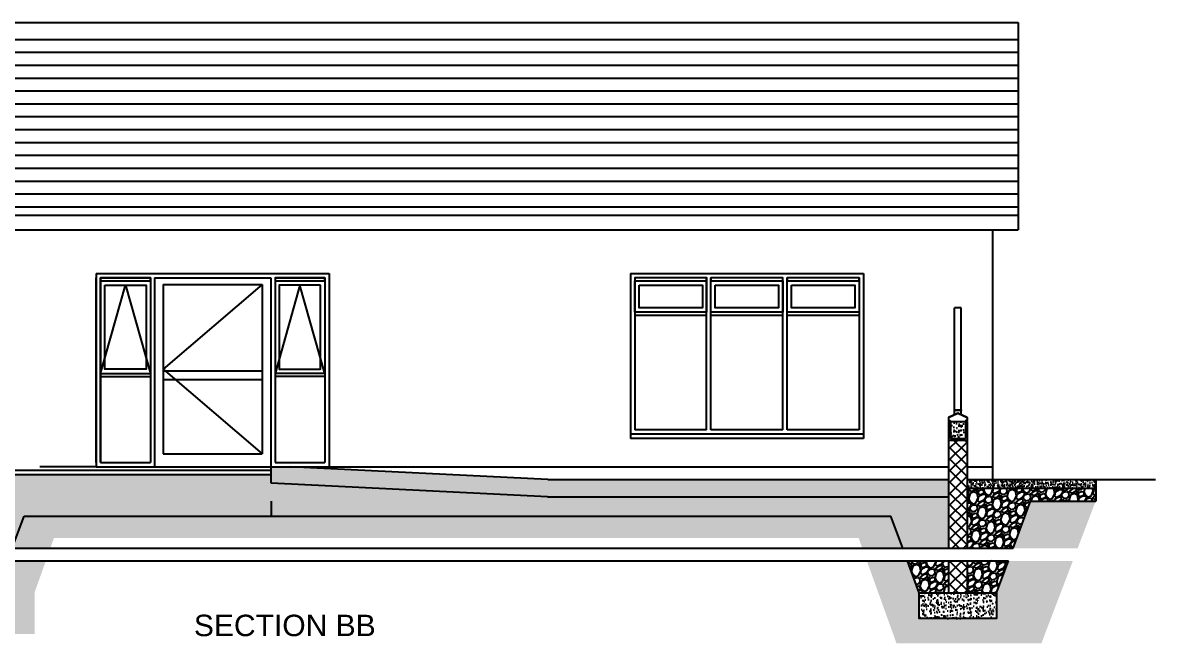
# Model space of a CAD drawing. Header units: inches. Extents: x -48459 to 205009, y 10398 to 54474.
# Drawn here: x -20006 to -6831, y 45918 to 53145 of the extents above; entities that cross this region are included whole.
import ezdxf

# ---------------------------------------------------------------- set-up
doc = ezdxf.new("R2010")
doc.units = ezdxf.units.IN
doc.header["$MEASUREMENT"] = 0
for name, color, linetype in [('AR-backround', 9, 'Continuous'), ('AR-BRICK', 253, 'Continuous'), ('AR-ELEV-4', 8, 'Continuous'), ('AR-FILL', 8, 'Continuous'), ('AR-FOOTPATH', 2, 'Continuous'), ('AR-FOUNDATION', 6, 'Continuous'), ('AR-Hat', 8, 'Continuous'), ('AR-HATCH', 8, 'Continuous'), ('AR-NEW-WALL', 2, 'Continuous'), ('AR-RAILING', 8, 'Continuous'), ('AR-RAINWATER', 8, 'Continuous'), ('AR-ROOF-LINE', 8, 'Continuous'), ('AR-WIND-FRAM', 4, 'Continuous')]:
    doc.layers.add(name, color=color, linetype=linetype)
doc.layers.add('AR-GRAVEL', color=252, linetype='Continuous', true_color=0x696969)
doc.styles.add('MS_1.100_5.0mm', font='arial.ttf', dxfattribs={"height": 500})
pattern_1 = [(258.012788, (24.708, 245.205), (-485.640646, -2358.845727), [26.9072, -2663.8176]), (214.96974, (19.119, 218.885), (1978.4609691, 1373.2050808), [46.1736, -4571.18495]), (162.510447, (-18.718, 192.42), (2832.0508076, -905.2558883), [32.5576, -3223.2065]), (297.27369, (-61.268, 110.119), (-1826.7949192, 3564.1016151), [42.0476, -4162.7116]), (322.833654, (-42, 72.746), (-2066.0254038, 1578.460969), [41.231, -4081.8746]), (27.27369, (-9.144, 47.837), (-3564.1016151, -1826.7949192), [42.0476, -4162.7116]), (67.69424, (28.2295, 67.105), (-1251.6660498, -3032.0508076), [55.6058, -5504.9697]), (102.255328, (49.3346, 118.55), (-987.5644347, 4510.5117767), [52.4976, -5197.2643]), (151.429566, (38.191, 169.851), (-2685.640646, 1451.6660498), [42.19, -4176.8146]), (205.23636, (1.138, 190.028), (2005.2558883, 926.794919), [48.1664, -2360.1525]), (252.397438, (-42.431, 169.492), (-978.4609691, -3105.2558883), [62.2896, -6166.675]), (168.814075, (111.205, 207.387), (-1812.435565, 339.2304845), [21.2602, -2104.76896]), (201.469234, (90.349, 211.512), (2451.6660498, 953.5898385), [40.4474, -4004.3023]), (255, (52.71, 196.71), (100, -173.2051), [28.2842, -254.5585]), (233.19859, (28.583, 210.492), (666.025404, 846.410162), [15.2316, -1507.923]), (321.80141, (19.46, 198.296), (-473.20508, 419.615242), [21.5406, -1055.49236]), (60.96376, (36.387, 184.976), (319.615242, 646.410162), [34.9858, -1131.2046]), (191.56505, (53.37, 215.564), (446.41016, 26.79492), [25.2982, -607.1573]), (46.38954, (-81, 140.296), (1432.0508076, 1519.6152423), [35.44, -3508.569]), (100.346176, (-56.555, 165.956), (407.179677, -2305.2558883), [29.7322, -2943.48155]), (323.19859, (33.368, 250.205), (-846.410162, 666.025404), [30.463, -1492.6916]), (13.61046, (57.76, 231.956), (-2032.0508076, -480.3847577), [35.44, -3508.569]), (9.443955, (-19, 32.91), (-1066.025404, -153.589838), [34.176, -1674.62475]), (324.77514, (14.713, 38.517), (-1966.0254038, 1405.2558883), [28.6356, -2834.9286]), (96.80141, (135.1, 78), (-153.589838, 1066.025404), [30.463, -1492.6916]), (47.354025, (131.492, 108.249), (-1851.6660498, -1992.820323), [33.5262, -3319.0847]), (99.443955, (50.23, 29), (153.589838, -1066.025404), [17.088, -1691.71275]), (131.30993, (124.708, 72), (-573.20508, 592.820323), [10.198, -1009.6059]), (195.96376, (117.976, 79.66), (619.615242, 126.79492), [41.231, -783.3901]), (216.009006, (78.335, 68.32), (1632.0508076, 1173.2050808), [38.21, -3782.7846]), (333.69007, (45.387, 169.387), (-373.20508, 246.41016), [28.8444, -692.26586]), (23.157227, (71.2436, 156.6025), (3144.4863729, 1353.5898385), [50.3588, -4985.5125]), (90.945396, (117.545, 176.406), (7.179677, -1612.435565), [20.5912, -2038.5348]), (120, (117.2, 197), (-273.2051, 73.2051), [12, -188]), (150.256437, (71.87, 71.517), (1392.820323, -812.4355653), [27.7848, -2750.704]), (78.012788, (47.746, 85.301), (485.640646, 2358.845727), [53.8144, -2636.9104]), (30, (58.92, 137.94), (73.2051, 273.2051), [52, -148]), (355.304846, (103.956, 163.942), (2432.0508076, -212.4355653), [31.6228, -3130.65486]), (284.054604, (135.473, 161.354), (226.794919, -792.820323), [29.1204, -1426.9016]), (237.645975, (142.545, 133.105), (-2290.8965344, -3632.0508076), [47.413, -4693.89484]), (205.426079, (117.172, 93.0526), (-2351.6660498, -1126.7949192), [50.1598, -4965.8147])]

msp = doc.modelspace()

# ---------------------------------------------------------------- hatches: boundary and pattern name
at = {"layer": 'AR-BRICK', "transparency": 33554687}
h = msp.add_hatch(dxfattribs=at)
h.set_pattern_fill('ANSI31', color=254, scale=1200, angle=135)
h.paths.add_polyline_path([(-8424.8, 53009.3), (-23765.7, 53009.3), (-23423.8, 52841.8), (-23433.3, 52822.4), (-23146.9, 52681.1), (-23154.9, 52665), (-23465.5, 52818.2), (-23472.3, 52817.4), (-23491.4, 52785.1), (-22703.4, 52330.1), (-22684.4, 52363), (-22641.1, 52338), (-22660.1, 52305.1), (-22426.3, 52170.1), (-22413.3, 52192.6), (-22428.7, 52199.9), (-22415.9, 52227), (-22036.2, 52047.4), (-22046.2, 52026.3), (-21758.1, 51888.9), (-21770.5, 51862.7), (-21484.1, 51722), (-21493.6, 51702.7), (-21207.2, 51561.5), (-20930, 51401.6), (-20938.7, 51384.1), (-20650.2, 51247.4), (-20661.2, 51224), (-20359.2, 51086.1), (-20371, 51060.3), (-20125.8, 50944.1), (-20144.4, 50904.9), (-8424.8, 50904.9)])
h.paths.add_polyline_path([(-22593.5, 52359.2), (-22601.6, 52343.1), (-22961.2, 52522.8), (-22966.5, 52512.1), (-22982.6, 52520.1), (-22968.1, 52549.2), (-23238.3, 52682.8), (-23243.6, 52672), (-23259.7, 52680), (-23246.4, 52706.9), (-22869.9, 52520.8), (-22879.2, 52502)], flags=16)
at = {"layer": 'AR-Hat', "transparency": 33554559}
h = msp.add_hatch(dxfattribs=at)
h.set_pattern_fill('AR-CONC', color=254, scale=15)
h.set_pattern_definition([(50, (0, 0), (107.58903, -9.41282), [11.25, -123.75]), (355, (0, 0), (-20.8127, 112.82882), [9, -99]), (100.45144, (8.97, -0.78), (86.77633, 103.416), [9.56103, -105.17132]), (46.1842, (0, 30), (160.0862, -24.8279), [16.875, -185.625]), (96.63564, (13.34, 27.93), (140.1993, 146.1178), [14.34155, -157.75706]), (351.18416, (0, 30), (140.1993, 146.1178), [13.5, -148.5]), (21, (15, 22.5), (89.53606, -60.39283), [11.25, -123.75]), (326, (15, 22.5), (36.4973, 108.7725), [9, -99]), (71.45144, (22.46, 17.47), (126.03336, 48.37967), [9.56103, -105.17132]), (37.5, (0, 0), (1.823978, 49.934078), [0, -97.8, 0, -100.5, 0, -99.375]), (7.5, (0, 0), (39.46043, 59.161757), [0, -57.3, 0, -95.55, 0, -37.875]), (327.5, (-33.45, 0), (80.073365, -3.38323), [0, -37.5, 0, -117, 0, -155.25]), (317.5, (-48.45, 0), (87.47793, 15.01575), [0, -48.75, 0, -77.7, 0, -110.25])])
h.paths.add_polyline_path([(-9040.3, 48499.2), (-9215.3, 48499.2), (-9215.3, 48304.2), (-9040.3, 48304.2)])
h = msp.add_hatch(dxfattribs=at)
h.set_pattern_fill('EARTH', color=8, scale=500, angle=45)
h.paths.add_polyline_path([(-9235.3, 47824.2), (-13895.4, 47824.2), (-16895.4, 47974.2), (-17113.9, 47974.2), (-17113.9, 47884.2), (-17113.9, 47784.9), (-13900.4, 47624.2), (-9235.3, 47624.2)])
h = msp.add_hatch(dxfattribs=at)
h.set_pattern_fill('GRAVEL', color=8, scale=200, angle=30)
h.set_pattern_definition(pattern_1)
h.paths.add_polyline_path([(-17113.9, 47884.2), (-20530.7, 47884.2), (-20530.7, 47846.2), (-20534.8, 47026), (-20125.9, 47026), (-19987.9, 47400.6), (-17113.9, 47400.6)])
h.paths.add_polyline_path([(-20180.2, 46878.8), (-20534.8, 46878.8), (-20534.8, 46506.8), (-20317.3, 46506.8)])
h = msp.add_hatch(dxfattribs=at)
h.set_pattern_fill('GRAVEL', color=8, scale=200, angle=30)
h.set_pattern_definition(pattern_1)
h.paths.add_polyline_path([(-9907.3, 47400.6), (-9769.2, 47026), (-9235.3, 47026), (-9235.3, 47624.2), (-13900.4, 47624.2), (-17113.9, 47784.9), (-17113.9, 47574.2), (-17113.9, 47400.6)])
h = msp.add_hatch(dxfattribs=at)
h.set_pattern_fill('GRAVEL', color=8, scale=200, angle=30)
h.set_pattern_definition(pattern_1)
h.paths.add_polyline_path([(-9020.3, 47724.2), (-9020.3, 47026), (-8486.4, 47026), (-8284.4, 47574.2), (-7524.8, 47574.2), (-7524.8, 47724.2)])
h.paths.add_polyline_path([(-8540.7, 46878.8), (-9020.3, 46878.8), (-9020.3, 46506.8), (-8677.8, 46506.8)])
h.paths.add_polyline_path([(-9714.9, 46878.8), (-9577.8, 46506.8), (-9235.3, 46506.8), (-9235.3, 46878.8)])
h = msp.add_hatch(dxfattribs=at)
h.set_pattern_fill('AR-CONC', color=254, scale=10)
h.set_pattern_definition([(50, (0, 0), (71.72602, -6.27521), [7.5, -82.5]), (355, (0, 0), (-13.87513, 75.21921), [6, -66]), (100.45144, (5.98, -0.52), (57.85088, 68.944), [6.37402, -70.11421]), (46.1842, (0, 20), (106.72413, -16.55193), [11.25, -123.75]), (96.63564, (8.89, 18.62), (93.4662, 97.41186), [9.56103, -105.17138]), (351.18416, (0, 20), (93.4662, 97.41186), [9, -99]), (21, (10, 15), (59.690705, -40.26189), [7.5, -82.5]), (326, (10, 15), (24.33153, 72.515), [6, -66]), (71.45144, (14.974, 11.645), (84.02224, 32.25312), [6.37402, -70.11421]), (37.5, (0, 0), (1.215986, 33.289385), [0, -65.2, 0, -67, 0, -66.25]), (7.5, (0, 0), (26.306954, 39.44117), [0, -38.2, 0, -63.7, 0, -25.25]), (327.5, (-22.3, 0), (53.382244, -2.255487), [0, -25, 0, -78, 0, -103.5]), (317.5, (-32.3, 0), (58.318617, 10.0105), [0, -32.5, 0, -51.8, 0, -73.5])])
h.paths.add_polyline_path([(-7524.8, 47724.2), (-7524.8, 47824.2), (-9020.3, 47824.2), (-9020.3, 47724.2)])
h = msp.add_hatch(dxfattribs=at)
h.set_pattern_fill('EARTH', color=8, scale=600, angle=45)
h.paths.add_polyline_path([(-9907.3, 47400.6), (-19987.9, 47400.6), (-20125.9, 47026), (-19683.8, 47026), (-19641.6, 47144.9), (-10282, 47144.9), (-10239.3, 47026), (-9769.2, 47026)])
h.paths.add_polyline_path([(-19865.2, 46515), (-19736.1, 46878.8), (-20180.2, 46878.8), (-20317.3, 46506.8), (-20317.3, 46206.8), (-21217.3, 46206.8), (-21560.1, 46206.8), (-21512.4, 46028.3), (-19865.2, 46028.3)])
h.paths.add_polyline_path([(-21354.4, 46878.8), (-21739.7, 46878.8), (-21560.1, 46206.8), (-21217.3, 46206.8), (-21217.3, 46506.8)])
h.paths.add_polyline_path([(-21537, 47374.2), (-23717.6, 47374.2), (-23845.9, 47026), (-23392.3, 47026), (-23327.2, 47144.5), (-21810.7, 47144.5), (-21779.1, 47026), (-21408.7, 47026)])
h.paths.add_polyline_path([(-23473.2, 46878.8), (-23900.2, 46878.8), (-24037.3, 46506.8), (-24037.3, 46206.8), (-23685, 46206.8), (-23685, 46493.3)])
h.paths.add_polyline_path([(-23685, 46206.8), (-24037.3, 46206.8), (-24937.3, 46206.8), (-25167.1, 46206.8), (-25167.1, 46022.5), (-23685, 46022.5)])
h.paths.add_polyline_path([(-24937.3, 46506.8), (-25074.4, 46878.8), (-25303.4, 46878.8), (-25167.1, 46495.1), (-25167.1, 46206.8), (-24937.3, 46206.8)])
h.paths.add_polyline_path([(-25257, 47374.2), (-26222.6, 47374.2), (-26350.9, 47026), (-26007.5, 47026), (-25961.4, 47131.5), (-25393.2, 47131.5), (-25355.8, 47026), (-25128.7, 47026)])
h.paths.add_polyline_path([(-26071.9, 46878.8), (-26405.2, 46878.8), (-26542.3, 46506.8), (-26542.3, 46206.8), (-26236.9, 46206.8), (-26236.9, 46500.8)])
h.paths.add_polyline_path([(-7790, 46878.8), (-8540.7, 46878.8), (-8677.8, 46506.8), (-8677.8, 46206.8), (-9577.8, 46206.8), (-9577.8, 46506.8), (-9714.9, 46878.8), (-10186.5, 46878.8), (-9841.7, 45917.9), (-8156.3, 45917.9)])
h.paths.add_polyline_path([(-8486.4, 47026), (-7733.8, 47026), (-7524.8, 47574.2), (-8284.4, 47574.2)])
h = msp.add_hatch(dxfattribs=at)
h.set_pattern_fill('AR-CONC', color=8, scale=15)
h.set_pattern_definition([(50, (17864.49, -1e-11), (107.58903, -9.41282), [11.25, -123.75]), (355, (17864.49, -1e-11), (-20.8127, 112.82882), [9, -99]), (100.45144, (17873.46, -0.78), (86.77633, 103.416), [9.56103, -105.17132]), (46.1842, (17864.49, 30), (160.0862, -24.8279), [16.875, -185.625]), (96.63564, (17877.83, 27.93), (140.1993, 146.1178), [14.34155, -157.75706]), (351.18416, (17864.49, 30), (140.1993, 146.1178), [13.5, -148.5]), (21, (17879.49, 22.5), (89.53606, -60.39283), [11.25, -123.75]), (326, (17879.49, 22.5), (36.4973, 108.7725), [9, -99]), (71.45144, (17886.95, 17.47), (126.03336, 48.37967), [9.56103, -105.17132]), (37.5, (17864.49, -1e-11), (1.823978, 49.934078), [0, -97.8, 0, -100.5, 0, -99.375]), (7.5, (17864.49, -1e-11), (39.46043, 59.161757), [0, -57.3, 0, -95.55, 0, -37.875]), (327.5, (17831.04, -1e-11), (80.073365, -3.38323), [0, -37.5, 0, -117, 0, -155.25]), (317.5, (17816.04, -1e-11), (87.477925, 15.01575), [0, -48.75, 0, -77.7, 0, -110.25])])
h.paths.add_polyline_path([(-8677.8, 46506.8), (-9577.8, 46506.8), (-9577.8, 46206.8), (-8677.8, 46206.8)])
at = {"layer": 'AR-HATCH'}
h = msp.add_hatch(dxfattribs=at)
h.set_pattern_fill('ANSI37', color=256, scale=750)
h.set_pattern_definition([(45, (-10214.24, 0), (-66.29126, 66.29126), []), (135, (-10214.24, 0), (-66.29126, -66.29126), [])])
h.paths.add_polyline_path([(-9020.3, 48284.2), (-9235.3, 48284.2), (-9235.3, 47026), (-9020.3, 47026)])
h.paths.add_polyline_path([(-9020.3, 46878.8), (-9235.3, 46878.8), (-9235.3, 46506.8), (-9020.3, 46506.8)])

# ---------------------------------------------------------------- linework, layer by layer
at = {"layer": 'AR-backround'}
for p, q in [((-16440.4, 47974.2), (-9235.3, 47974.2)), ((-9019.3, 47974.1), (-8724.8, 47974.2))]:
    msp.add_line(p, q, dxfattribs=at)
at = {"layer": 'AR-ELEV-4'}
for p, q in [((-12936.4, 50224.2), (-12936.4, 48302.6)), ((-12936.4, 50224.2), (-10226.4, 50224.2)), ((-10226.4, 50224.2), (-10226.4, 48302.6)), ((-12886.4, 50174.2), (-12886.4, 48402.6)), ((-12049.8, 48402.6), (-12049.8, 50174.2)), ((-11999.8, 48402.6), (-11999.8, 50174.2)), ((-11163.1, 48402.6), (-11163.1, 50174.2)), ((-11113.1, 48402.6), (-11113.1, 50174.2)), ((-10276.4, 50174.2), (-10276.4, 48402.6)), ((-12886.4, 49737.7), (-12049.8, 49737.7)), ((-11999.8, 49737.7), (-11163.1, 49737.7)), ((-11113.1, 49737.7), (-10276.4, 49737.7)), ((-10226.4, 48352.6), (-12936.4, 48352.6)), ((-12049.8, 48402.6), (-12886.4, 48402.6)), ((-11163.1, 48402.6), (-11999.8, 48402.6)), ((-10276.4, 48402.6), (-11113.1, 48402.6)), ((-10226.4, 48302.6), (-12936.4, 48302.6))]:
    msp.add_line(p, q, dxfattribs=at)
for points in [[(-12048.9, 50140.1), (-12048.9, 50174.2), (-12886.4, 50174.2), (-12886.4, 50140.1)], [(-11162.3, 50140.1), (-11162.3, 50174.2), (-11999.8, 50174.2), (-11999.8, 50140.1)], [(-10276.4, 50140.1), (-10276.4, 50174.2), (-10643.9, 50174.2), (-11113.1, 50174.2), (-11113.1, 50140.1)]]:
    msp.add_lwpolyline(points, close=True, dxfattribs=at)
at = {"layer": 'AR-FILL'}
for p, q in [((-13900.4, 47624.2), (-17113.9, 47784.9)), ((-13900.4, 47624.2), (-9235.3, 47624.2)), ((-8486.4, 47026), (-8284.4, 47574.2)), ((-20125.9, 47026), (-19987.9, 47400.6)), ((-9769.2, 47026), (-9907.3, 47400.6)), ((-27633.7, 47026), (-8486.4, 47026)), ((-27579.4, 46878.8), (-8540.7, 46878.8)), ((-9577.8, 46506.8), (-9714.9, 46878.8)), ((-8677.8, 46506.8), (-8540.7, 46878.8))]:
    msp.add_line(p, q, dxfattribs=at)
at = {"layer": 'AR-FOOTPATH'}
for p, q in [((-19150.4, 47974.2), (-19805.6, 47974.2)), ((-13895.4, 47824.2), (-16895.4, 47974.2)), ((-20530.7, 47934.2), (-17113.9, 47934.2)), ((-13895.4, 47824.2), (-9235.3, 47824.2)), ((-9020.3, 47824.2), (-6830.7, 47824.2))]:
    msp.add_line(p, q, dxfattribs=at)
at = {"layer": 'AR-FOUNDATION'}
msp.add_lwpolyline([(-9577.8, 46506.8), (-8677.8, 46506.8), (-8677.8, 46206.8), (-9577.8, 46206.8), (-9577.8, 46506.8)], dxfattribs=at)
at = {"layer": 'AR-GRAVEL'}
for points in [[(-9235.3, 48549.2), (-9235.3, 48549.2), (-9127.8, 48599.2), (-9020.3, 48549.2), (-9020.3, 48514.2), (-9035.3, 48514.2), (-9035.3, 48499.2), (-9035.3, 48499.2), (-9020.3, 48499.2)], [(-9020.3, 48549.2), (-9020.3, 48549.2), (-9127.8, 48599.2), (-9235.3, 48549.2), (-9235.3, 48514.2), (-9220.3, 48514.2), (-9220.3, 48499.2), (-9220.3, 48499.2), (-9235.3, 48499.2)]]:
    msp.add_lwpolyline(points, dxfattribs=at)
at = {"layer": 'AR-Hat'}
for p, q in [((-7524.8, 47824.2), (-7524.8, 47574.2)), ((-17113.9, 47574.2), (-17113.9, 47400.6)), ((-19987.9, 47400.6), (-9907.3, 47400.6))]:
    msp.add_line(p, q, dxfattribs=at)
at = {"layer": 'AR-HATCH'}
for p, q in [((-17113.9, 47784.9), (-17113.9, 47974.2)), ((-20530.7, 47884.2), (-17113.9, 47884.2))]:
    msp.add_line(p, q, dxfattribs=at)
at = {"layer": 'AR-NEW-WALL'}
for p, q in [((-9235.3, 48499.2), (-9235.3, 47026)), ((-9235.3, 48499.2), (-9020.3, 48499.2)), ((-9215.3, 48499.2), (-9215.3, 48304.2)), ((-9040.3, 48499.2), (-9040.3, 48304.2)), ((-9020.3, 48499.2), (-9020.3, 47026)), ((-9235.3, 48284.2), (-9020.3, 48284.2)), ((-9215.3, 48304.2), (-9040.3, 48304.2))]:
    msp.add_line(p, q, dxfattribs=at)
at = {"layer": 'AR-RAILING'}
msp.add_line((-8724.8, 50224.2), (-8724.8, 47824.2), dxfattribs=at)
at = {"layer": 'AR-RAILING', "color": 4}
msp.add_lwpolyline([(-9167.8, 48637.2), (-9087.8, 48637.2), (-9087.8, 48629.2), (-9167.8, 48629.2)], close=True, dxfattribs=at)
at = {"layer": 'AR-RAINWATER'}
msp.add_line((-9087.8, 49824.2), (-9167.8, 49824.2), dxfattribs=at)
for points in [[(-9167.8, 48580.6), (-9167.8, 49824.2)], [(-9087.8, 48580.6), (-9087.8, 49824.2)]]:
    msp.add_lwpolyline(points, dxfattribs=at)
at = {"layer": 'AR-ROOF-LINE'}
for p, q in [((-23879.9, 53144.8), (-8424.8, 53144.8)), ((-8424.8, 53144.8), (-8424.8, 50733.3)), ((-20234.8, 50904.9), (-8424.8, 50904.9)), ((-20534.8, 50731.1), (-8424.8, 50733.3)), ((-8724.8, 50733.3), (-8724.8, 50224.2)), ((-9020.3, 47724.2), (-7524.8, 47724.2)), ((-8284.4, 47574.2), (-7524.8, 47574.2)), ((-9235.3, 46878.8), (-9235.3, 46506.8)), ((-9020.3, 46878.8), (-9020.3, 46506.8))]:
    msp.add_line(p, q, dxfattribs=at)
at = {"layer": 'AR-WIND-FRAM', "color": 8}
for p, q in [((-19150.4, 50224.2), (-16440.4, 50224.2)), ((-19150.4, 50224.2), (-19150.4, 47974.2)), ((-16440.4, 50224.2), (-16440.4, 47974.2)), ((-19150.4, 48024.2), (-19150.4, 50174.2)), ((-19100.4, 50174.2), (-18520.4, 50174.2)), ((-19100.4, 48024.2), (-19100.4, 50174.2)), ((-19100.4, 50174.2), (-19100.4, 48024.2)), ((-18520.4, 50174.2), (-18520.4, 48024.2)), ((-18470.4, 50174.2), (-17120.4, 50174.2)), ((-18470.4, 50174.2), (-18470.4, 47974.2)), ((-18370.4, 50094.2), (-17220.4, 50094.2)), ((-18370.4, 50094.2), (-18370.4, 48124.2)), ((-17220.4, 50094.2), (-17220.4, 48124.2)), ((-17120.4, 50174.2), (-17120.4, 47974.2)), ((-17070.4, 50174.2), (-16490.4, 50174.2)), ((-17070.4, 50174.2), (-17070.4, 48024.2)), ((-16490.4, 50174.2), (-16490.4, 48024.2)), ((-19100.4, 49059.9), (-18520.4, 49059.9)), ((-19100.4, 49024.2), (-18520.4, 49024.2)), ((-18370.4, 49089.3), (-17220.4, 49089.3)), ((-16490.4, 49059.9), (-17070.4, 49059.9)), ((-16490.4, 49024.2), (-17070.4, 49024.2)), ((-18370.4, 48989.3), (-17220.4, 48989.3)), ((-18370.4, 48124.2), (-17220.4, 48124.2)), ((-19150.4, 47974.2), (-16440.4, 47974.2)), ((-19100.4, 48024.2), (-18520.4, 48024.2)), ((-17070.4, 48024.2), (-16490.4, 48024.2))]:
    msp.add_line(p, q, dxfattribs=at)
for points in [[(-18520.4, 50140.1), (-18520.4, 50174.2), (-19100.4, 50174.2), (-19100.4, 50140.1)], [(-19050.4, 50090.1), (-18570.4, 50090.1), (-18570.4, 49109.9), (-19050.4, 49109.9)], [(-16490.4, 50140.1), (-16490.4, 50174.2), (-17070.4, 50174.2), (-17070.4, 50140.1)], [(-16540.4, 50090.1), (-17020.4, 50090.1), (-17020.4, 49109.9), (-16540.4, 49109.9)], [(-12886.4, 50140.1), (-12049.8, 50140.1), (-12049.8, 49774.2), (-12886.4, 49774.2)], [(-12836.4, 50090.1), (-12099.8, 50090.1), (-12099.8, 49824.2), (-12836.4, 49824.2)], [(-11999.8, 50140.1), (-11163.1, 50140.1), (-11163.1, 49774.2), (-11999.8, 49774.2)], [(-11949.8, 50090.1), (-11213.1, 50090.1), (-11213.1, 49824.2), (-11949.8, 49824.2)], [(-11113.1, 50140.1), (-10276.4, 50140.1), (-10276.4, 49774.2), (-11113.1, 49774.2)], [(-11063.1, 50090.1), (-10326.4, 50090.1), (-10326.4, 49824.2), (-11063.1, 49824.2)]]:
    msp.add_lwpolyline(points, close=True, dxfattribs=at)
for points in [[(-19100.4, 49059.9), (-18810.4, 50090.1), (-18520.4, 49059.9)], [(-17220.4, 50094.2), (-18370.4, 49109.2), (-17220.4, 48124.2)], [(-16490.4, 49059.9), (-16780.4, 50090.1), (-17070.4, 49059.9)]]:
    msp.add_lwpolyline(points, dxfattribs=at)

# ---------------------------------------------------------------- texts
at = {"layer": 'Defpoints', "insert": (-19649.6, 46251.8), "char_height": 250, "attachment_point": 1, "style": 'MS_1.100_5.0mm'}
msp.add_mtext_dynamic_manual_height_columns('\\pxqc;SECTION BB', width=5386.081, gutter_width=5000, heights=[0], dxfattribs=at)

doc.saveas('drawing.dxf')
